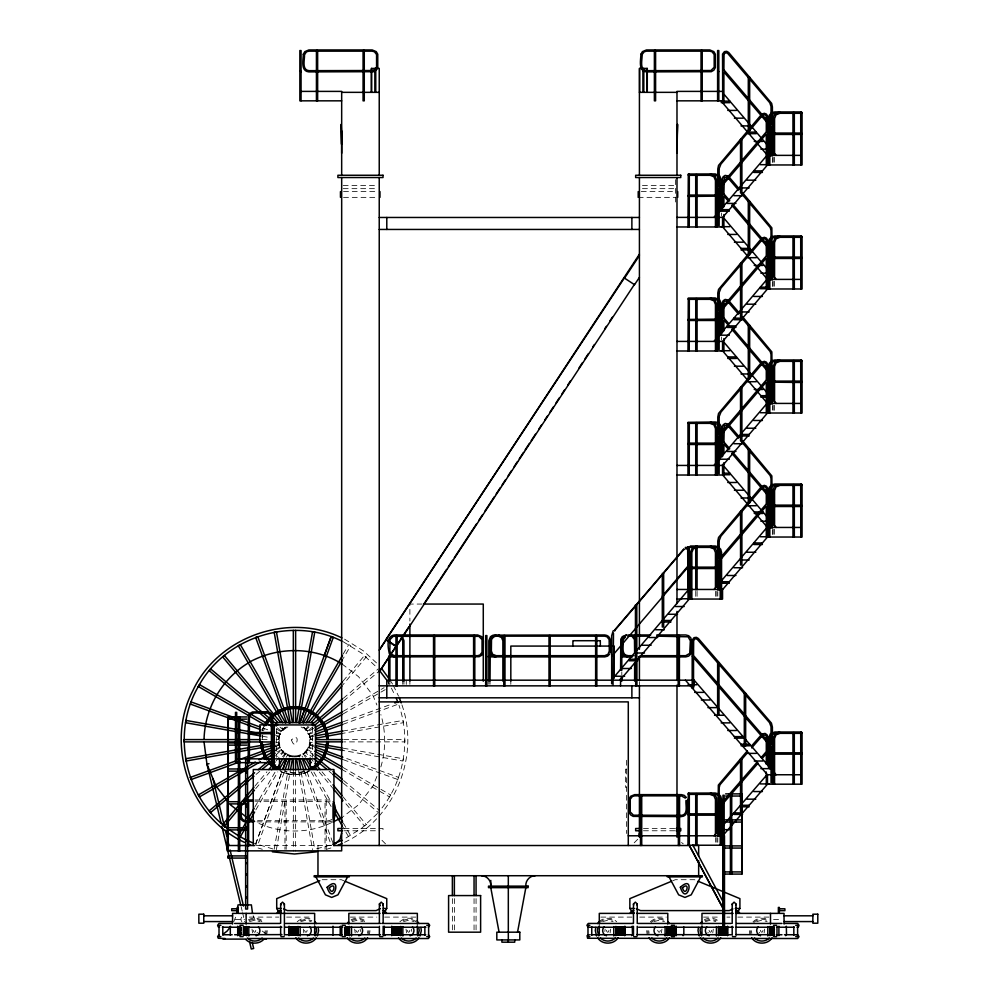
<?xml version="1.0" encoding="UTF-8"?>
<svg xmlns="http://www.w3.org/2000/svg" width="999" height="999" viewBox="0 0 999 999"><rect width="100%" height="100%" fill="white"/><g stroke="black" fill="none" stroke-linecap="round" stroke-linejoin="round"><path stroke-width="0.75" stroke-dasharray="5 3.75" d="M262.213 739.51L262.562 735.276M264.835 933.378L265.185 930.668M265.846 933.653L266.233 930.668M266.845 933.928L267.282 930.668M360.439 931.48L360.127 929.107M367.52 933.378L367.882 930.668M368.531 933.653L368.918 930.668M369.543 933.928L369.967 930.668M411.788 931.48L411.476 929.107M274.213 849.237L287.737 772.289M276.398 849.625L290.234 771.153M309.278 744.517L309.678 742.245L312.749 742.794M262.238 737.749L262.749 734.964M262.213 730.756L263.212 727.971M255.644 844.055L281.83 772.09L255.669 844.068L257.804 844.854L284.528 771.428M397.802 779.57L398.589 777.409L342.894 757.13M262.213 730.569L263.349 727.846M233.704 921.815L236.239 915.683M251.998 929.107L252.497 932.891M303.346 929.107L303.846 932.891M376.898 776.473L372.939 786.038L358.541 804.807L343.294 816.508M380.856 766.92C385.926 750.037 385.926 731.43 380.856 714.547M354.682 929.107L355.182 932.891M406.031 929.107L406.531 932.891M605.144 929.107L604.832 931.48M262.075 730.331L263.349 727.647M263.499 730.781L264.71 728.221M254.932 806.905L275.062 772.115M283.516 757.404L285.889 753.371M343.206 654.02L348.701 644.592L350.661 645.716L343.256 658.478M255.844 809.864L277.797 771.915M286.288 757.205L287.824 754.482L285.851 753.358M307.093 749.35L308.241 747.352L313.624 750.511M390.634 794.929L389.485 796.915L343.244 770.217M382.018 807.904C404.245 779.295 410.814 739.51 398.963 705.269M256.943 932.891L257.442 932.242M637.749 839.247L633.154 843.843M610.089 932.891L610.589 929.107M661.438 932.891L661.937 929.107M712.774 932.891L713.274 929.107M764.123 932.891L764.622 929.107M254.982 786.013L266.933 771.827M275.799 761.25L283.828 751.685M343.169 680.968L364.535 655.444L366.308 656.917L342.907 684.802M255.719 788.648L269.655 772.09M282.555 756.73L285.564 753.146L283.791 751.673M308.154 726.211L305.12 729.782L303.384 728.321M377.435 813.486L361.65 828.271L343.281 839.697M285.564 728.321L283.791 729.794L280.819 726.198M276.111 754.682L282.08 749.675L283.541 751.41L277.56 756.418M308.991 727.047L305.432 730.082L306.88 731.817L312.862 726.81M343.331 698.289L378.284 668.905M256.031 774.437L259.827 771.253M343.569 700.986L379.77 670.666M366.308 824.55L364.535 826.023L343.169 800.499M286.276 726.847C272.902 733.878 278.072 756.455 293.231 756.693M332.292 819.342L329.021 820.691L256.681 820.691M297.178 921.79C301.136 917.881 307.517 917.045 312.35 919.792M399.875 921.79C404.595 917.007 412.912 917.007 417.632 921.79M598.988 921.79C603.708 917.007 612.025 917.007 616.745 921.79M599.725 922.527C603.346 918.955 609.203 918.181 613.623 920.703M650.337 921.79C654.283 917.881 660.664 917.045 665.496 919.792M651.073 922.527C654.695 918.955 660.551 918.181 664.972 920.703M753.021 921.79C756.967 917.881 763.361 917.045 768.181 919.792M753.758 922.527C757.379 918.955 763.236 918.181 767.657 920.703M285.851 728.109L287.849 726.96M275.312 750.511L280.694 747.352L281.855 749.35L276.448 752.472M313.861 728.246L307.093 732.117L308.241 734.115L313.624 730.956M343.256 711.276L384.103 687.699M343.032 713.985L385.239 689.66M344.568 842.319C394.53 818.893 420.479 756.218 401.723 704.332M307.555 771.865C299.051 775.848 288.798 775.349 280.319 771.49M672.652 880.818L675.324 879.707L694.455 879.707L696.865 880.718M310.102 770.729C301.398 775.224 290.547 776.036 281.581 771.852M331.955 821.128L329.096 821.89L256.631 821.89M331.581 822.602C308.167 834.115 279.283 833.703 255.994 822.027M248.439 919.792C253.259 917.045 259.653 917.881 263.599 921.79M248.963 920.703C253.384 918.181 259.24 918.955 262.862 922.527M249.488 921.602L254.72 920.204L259.952 921.602M300.312 920.703L306.069 919.155L311.825 920.703M300.824 921.602L306.069 920.204L311.301 921.602M351.124 919.792C355.956 917.045 362.337 917.881 366.296 921.79M351.648 920.703C356.069 918.181 361.925 918.955 365.547 922.527M352.172 921.602L357.405 920.204L362.649 921.602M402.997 920.703C407.417 918.181 413.274 918.955 416.895 922.527M403.521 921.602L408.753 920.204L413.986 921.602M602.634 921.602L607.867 920.204L613.099 921.602M653.983 921.602L659.215 920.204L664.447 921.602M704.283 919.792C709.103 917.045 715.484 917.881 719.442 921.79M704.794 920.703L710.551 919.155L716.32 920.703M705.319 921.602L710.551 920.204L715.796 921.602M756.668 921.602L761.9 920.204L767.132 921.602M295.716 756.693C310.876 756.455 316.034 733.878 302.66 726.847M275.362 746.465L279.77 744.904L280.544 747.027L276.136 748.588M312.812 732.879L308.404 734.44L309.19 736.6L313.574 734.964M343.269 721.753L391.933 704.033M342.894 724.337L398.589 704.058M298.601 755.444L300.761 754.657M304.008 771.578L292.882 773.226L284.528 771.703M308.629 771.49C300.15 775.349 289.885 775.848 281.393 771.865M329.945 845.229L315.996 848.963M326.623 849.275L330.881 847.989M304.42 771.703L296.066 773.226L284.94 771.578M276.199 742.819L279.27 742.245L279.67 744.517M313.898 736.176L309.278 736.95L309.678 739.223L312.749 738.686M342.782 731.081L402.972 720.429L403.371 722.702L343.169 733.278M276.598 745.054L279.658 744.48M295.991 755.943L298.251 755.544M294.618 756.867C310.477 757.429 316.558 733.865 302.41 726.698A16.134 16.134 0 0 1 298.501 756.355M329.133 845.516L331.293 845.241M343.181 185.502L377.722 185.502M642.432 185.502L675.474 185.502M343.181 188.661L377.722 188.661M642.432 188.661L675.474 188.661M343.494 191.571L376.935 191.571M641.246 191.571L676.198 191.571M343.494 197.365L376.935 197.365M638.211 197.365L676.198 197.365M422.115 604.058L409.89 604.058L409.89 621.028M262.075 739.622L269.955 739.585M276.111 739.585L279.233 739.622L279.233 741.882L276.111 741.845M312.837 739.622L309.715 739.622L309.715 741.882L312.837 741.882M343.718 739.585L404.845 739.622L404.845 741.882L343.718 741.882M293.319 755.968L295.629 755.968M626.61 769.193L625.524 769.193L625.524 787.349L626.61 787.349M255.082 799.962L329.096 799.962L331.955 800.736M255.145 801.173L331.343 801.785M344.118 828.508L383.017 828.508L383.017 830.768M643.431 828.508L676.098 828.508M344.118 830.768L379.895 830.768M643.431 830.768L676.098 830.768M256.343 845.516L332.367 845.516M322.178 879.707L341.296 879.707L343.968 880.818M249.25 917.107L278.833 917.107M286.626 917.107L311.538 917.107M350.374 917.107L376.848 917.107M384.64 917.107L415.784 917.107M600.836 917.107L631.98 917.107M639.772 917.107L666.246 917.107M703.533 917.107L720.654 917.107M726.885 917.107L729.994 917.107M737.786 917.107L768.93 917.107M235.339 919.38L244.593 919.38M773.576 919.38L781.28 919.38M294.318 756.867C278.471 757.429 272.39 733.865 286.538 726.698A16.134 16.134 0 0 0 290.447 756.355M276.598 736.413L279.658 736.987L279.27 739.223L276.199 738.686M343.169 748.189L403.371 758.803L402.972 761.038L342.769 750.424M262.375 736.238L270.13 737.612M309.29 744.48L313.886 745.329M290.697 755.544L292.957 755.943M272.939 848.963L252.248 842.681M258.067 847.989L262.325 849.275M262.962 728.034L270.379 730.744M276.136 732.879L280.544 734.44L279.757 736.6L275.362 735.002M313.586 746.465L309.178 744.904L308.404 747.027L312.812 748.588M343.281 759.677L397.814 779.532M288.174 754.657L290.347 755.444M344.568 639.148L363.424 650.873L377.597 663.898M343.281 641.77L361.65 653.196L377.435 667.981M301.099 726.96L303.084 728.109M276.448 728.995L281.83 732.155L280.694 734.115L275.312 730.956M343.032 767.482L390.621 794.954M307.118 749.312L313.848 753.246M681.53 842.519L683.254 843.843M342.12 664.06L358.541 676.66L372.939 695.429L376.898 704.994M385.502 843.843L380.919 839.247M262.213 931.018L266.408 934.252M279.932 727.072L283.516 730.082L282.055 731.817L277.31 727.784M314.036 755.694L306.868 749.675L305.407 751.41L311.401 756.393M343.569 780.481L379.77 810.801M329.121 771.253L331.693 773.463M343.331 783.179L378.284 812.562M313.137 761.25L305.145 751.673L303.384 753.146L306.418 756.705M322.015 771.827L332.217 783.928M342.907 796.665L366.271 824.575M319.28 772.09L332.492 787.774M759.178 932.242L759.677 932.891M707.841 932.242L708.341 932.891M390.996 681.58L392.557 684.103M386.988 680.656L389.273 684.34M305.432 757.404L303.084 753.358L301.099 754.507L302.685 757.192M313.873 772.115L331.131 801.997M343.281 822.976L350.661 835.751L348.663 836.9L343.206 827.447M311.176 771.89L332.292 808.528M393.256 685.414L398.501 696.041M391.396 688.111L395.229 695.878M253.159 915.683L255.694 921.815M307.105 772.09L333.304 844.055M304.458 771.415L331.144 844.854M241.109 906.617L242.208 911.163M242.57 912.686L244.743 921.777M301.211 772.289L314.772 849.237M298.676 771.166L312.537 849.625M751.435 930.668L751.785 933.378M750.386 930.668L750.773 933.653M749.337 930.668L749.774 933.928M648.738 930.668L649.1 933.378M647.702 930.668L648.089 933.653M646.653 930.668L647.077 933.928M774.575 157.218L774.575 163.411M774.575 281.243L774.575 287.437M774.575 405.269L774.575 411.463M774.575 529.295L774.575 535.489M773.214 157.193L773.214 163.411M773.214 281.219L773.214 287.437M773.214 405.244L773.214 411.463M773.214 529.27L773.214 535.489M772.402 157.48L772.402 163.599M772.402 281.506L772.402 287.625M772.402 405.532L772.402 410.127M772.402 529.557L772.402 535.676M721.565 212.999L721.565 216.109M721.565 337.025L721.565 340.135M717.794 591.57L717.794 596.166M717.794 837.699L717.794 842.344M716.82 591.283L716.82 597.502M716.82 837.587L716.82 842.169M715.459 591.308L715.459 597.502M715.459 837.599L715.459 842.182M697.09 591.346L697.09 597.514M695.729 591.346L695.729 597.514M675.474 179.633L675.474 202.01M639.422 681.643L639.422 684.765M626.61 760.276L626.61 833.503M621.803 671.865L621.803 674.974M510.826 681.256L510.826 684.315M490.034 681.181L490.034 684.29M488.823 681.181L488.823 684.29M476.061 898.613L476.061 930.656M474.05 898.613L474.05 930.656M454.37 898.613L454.37 930.656M452.372 898.613L452.372 930.656M409.89 681.218L409.89 684.303M406.256 680.182L406.256 684.427M403.958 681.181L403.958 684.29M402.747 681.181L402.747 684.29M389.91 681.181L389.91 684.29M388.698 681.181L388.698 684.29M326.236 849.325L326.236 800.574L325.025 800.574L325.025 849.325M317.969 845.516L317.969 848.538M312.6 727.147L312.6 757.342M295.629 771.428L295.629 851.111M293.356 771.428L293.319 851.111M286.176 849.325L286.176 800.574L284.965 800.574L284.965 849.325M276.348 728.658L276.348 757.342M241.87 921.677A3.409 3.409 0 0 1 245.155 915.983M253.159 930.256C255.132 936.413 257.954 925.911 253.159 930.256M291.496 739.934C295.692 753.321 301.823 730.444 291.496 739.934M304.508 930.256C306.481 936.413 309.29 925.911 304.508 930.256M355.856 930.256C357.829 936.413 360.639 925.911 355.856 930.256M407.192 930.256C409.165 936.413 411.988 925.911 407.192 930.256M606.306 930.256C608.279 936.413 611.101 925.911 606.306 930.256M657.654 930.256C659.627 936.413 662.449 925.911 657.654 930.256M709.003 930.256C710.976 936.413 713.786 925.911 709.003 930.256M760.339 930.256C762.324 936.413 765.134 925.911 760.339 930.256"/><path stroke-width="1.5" d="M723.076 901.498L722.976 908.091L689.248 845.229M326.386 746.191L326.735 741.957M204.058 739.272C204.783 708.441 221.666 679.208 248.002 663.161M236.938 913.098L238.012 904.894L251.386 904.894L252.472 913.098M341.67 832.979L339.997 839.247L335.402 843.843M490.334 639.248L490.034 681.181M610.327 652.609C610.352 647.102 613.261 635.726 604.77 634.964L493.119 635.152L490.521 636.65L488.823 640.709L488.823 681.181M595.741 927.422L595.304 930.668L596.578 935.938M597.752 927.959L597.402 930.668L598.801 935.913M638.998 836.225L639.422 832.979M698.426 927.422L698.001 930.668L699.263 935.938M700.449 927.959L700.087 930.668L701.485 935.913M185.964 720.466L185.577 722.702L261.001 736.001M288.286 769.367L290.16 758.591M296.528 722.477L312.537 631.843L314.772 632.23M290.522 769.767L292.382 758.978M298.788 722.876L314.735 632.23M325.437 750.686L326.96 742.332M326.86 751.136L328.459 742.407M517.544 932.179L525.836 887.649M800.786 413.012L800.711 360.664L801.385 359.977L802.072 360.664L802.072 413.012L767.482 413.012L722.714 465.434L676.985 465.434M280.644 923.338L280.644 904.008L282.53 902.122L284.415 904.008L284.415 935.151M284.166 904.957L284.415 904.008M379.383 923.338L379.383 904.008L381.268 902.122L383.154 904.008L383.154 923.338M382.904 904.957L383.154 904.008M633.466 923.338L633.466 904.008L635.352 902.122L637.237 904.008L637.237 923.338M636.987 904.957L637.237 904.008M732.205 923.338L732.205 904.008L734.09 902.122L735.988 904.008L735.988 935.151M735.726 904.957L735.988 904.008M230.307 926.235L230.307 935.114M332.992 926.235L332.992 935.114M384.34 926.235L384.128 934.365L384.902 935.651M613.486 633.154L613.024 685.139M323.401 755.594L326.273 747.602M305.045 708.441L299.7 723.126L331.144 636.625L333.266 637.399L302.347 722.452M324.013 656.306L331.181 636.638M284.977 770.092L289.285 758.353M323.901 757.717L327.297 749.525M333.017 818.393L333.017 803.458M315.135 935.913L316.533 930.668L316.171 927.959M317.357 935.938L318.619 930.668L318.194 927.422M490.197 639.56L491.833 636.65L495.891 634.964M417.819 935.913L419.218 930.668L418.868 927.959M420.055 935.938L421.316 930.668L420.891 927.422M622.814 637.849C621.453 643.781 619.168 655.781 627.797 656.892M623.413 639.56L625.549 636.788M263.973 726.31L265.871 722.302L271.628 715.521M324.837 751.96L321.815 758.353L316.321 764.834L309.34 769.667M326.236 752.484L323.064 759.165L317.32 765.946M347.59 876.86L337.962 894.842L331.693 897.427L325.437 894.842L315.884 876.86M700.736 876.86L691.196 894.842L684.927 897.427L678.658 894.842L669.03 876.86M386.65 908.478L384.54 912.424L383.079 913.273M739.797 908.478L737.424 912.774L735.788 913.211M198.302 686.538L199.438 684.577L271.141 725.936M246.441 821.64L238.286 835.751L240.284 836.9M248.014 818.98L254.196 808.266M276.611 769.442L282.792 758.728M303.446 722.964L342.457 655.394M240.247 836.875L246.104 826.797M248.052 823.376L254.608 812.075M279.27 769.367L285.502 758.503M306.181 722.752L342.482 659.815M613.161 630.806L611.663 635.764L611.663 683.791M380.007 648.975L639.422 254.196M388.574 657.729L379.233 671.952L396.228 646.191M391.121 653.858L395.379 647.389M397.078 644.792L409.041 626.598M424.413 603.196L446.615 569.405M448.326 566.808L452.597 560.302M454.308 557.704L476.511 523.913M479.083 520.017L482.492 514.81M485.052 510.914L494.455 496.615M496.166 494.018L500.437 487.512M502.135 484.915L505.556 479.72M508.116 475.811L511.538 470.616M514.098 466.72L517.519 461.513M519.23 458.916L523.501 452.422M525.199 449.825L529.47 443.319M531.181 440.721L535.452 434.215M538.873 429.021L541.433 425.124M544.855 419.917L547.415 416.021M549.974 412.125L553.396 406.918M555.956 403.022L559.365 397.827M561.938 393.931L564.497 390.022M567.907 384.827L570.479 380.931M579.02 367.932L582.429 362.724M584.989 358.828L588.411 353.634M592.682 347.128L594.393 344.53M604.645 328.933L606.356 326.336M609.765 321.129L612.325 317.232M624.537 277.697L386.213 639.11L386.213 640.097L396.228 646.653M379.233 650.162L386.213 639.572M639.422 255.569L624.537 278.159L634.54 284.703L639.422 277.36M397.078 645.354L634.54 284.24M267.145 723.538L268.756 721.216M320.179 760.251L321.79 757.929M276.81 913.386L278.833 910.688M629.957 913.386L631.98 910.688M775.087 237.849L773.214 242.407L773.214 276.561M775.087 361.875L773.214 366.433L773.214 400.587M265.946 722.577L270.442 716.708M321.203 761.238L323.002 758.89M230.544 926.647L227.185 931.018L222.989 934.252M333.154 820.204C336.351 815.034 336.351 806.83 333.154 801.66M490.659 638.461L494.655 636.163L604.695 636.163L607.017 636.788L609.14 639.56L609.303 651.073L607.966 654.345L604.695 655.681L489.435 655.681L489.435 656.892L604.77 656.892L607.629 656.118L609.74 654.008M316.271 937.824C311.85 944.892 300.274 944.892 295.854 937.824M347.202 923.526L348.526 921.79M367.62 937.824C363.199 944.892 351.623 944.892 347.202 937.824M418.968 937.824C414.548 944.892 402.959 944.892 398.539 937.824M597.652 923.526L598.988 921.79M604.133 926.935C601.286 929.619 602.697 934.877 606.493 935.776M618.081 937.824C613.661 944.892 602.072 944.892 597.652 937.824M655.469 926.935C652.622 929.619 654.033 934.877 657.841 935.776M669.43 937.824C664.997 944.892 653.421 944.892 649 937.824M700.349 923.526L701.673 921.79M706.817 926.935C703.97 929.619 705.381 934.877 709.19 935.776M720.766 937.824C716.345 944.892 704.77 944.892 700.349 937.824M758.166 926.935C755.319 929.619 756.73 934.877 760.539 935.776M772.115 937.824C767.694 944.892 756.106 944.892 751.685 937.824M209.178 670.666L210.664 668.905M254.008 787.224L222.665 824.575L224.4 826.023L227.048 822.876M268.781 769.617L274.85 762.324M308.379 722.427L342.482 681.73M227.922 821.84L239.448 808.104M240.846 806.443L254.483 790.184M271.653 769.73L275.624 764.984M311.114 722.689L341.883 685.963M267.133 723.114L272.627 716.633M612.449 678.908L688.736 589.46M620.117 680.094L689.248 599.05L689.322 546.703M714.023 217.382L766.97 155.369L800.786 155.369M772.402 155.944L772.402 106.943L771.653 103.372L728.696 52.472L726.71 51.311L724.412 51.648L722.539 54.108L722.714 102.947L767.482 155.369L767.482 164.96L722.714 217.382L676.985 217.382M714.023 341.408L766.97 279.395L800.786 279.395M722.714 226.973L767.482 279.395L767.482 288.986L722.714 341.408L676.985 341.408M714.023 465.434L766.97 403.421L800.786 403.421M661.987 574.55L614.31 630.419L614.822 630.869M662.974 573.376L683.753 549.05L684.24 549.537M614.56 630.644L683.99 549.288M662.3 596.141L688.323 565.659L688.811 566.133L612.337 655.744L611.763 655.356M714.023 589.46L766.97 527.447L800.786 527.447M722.714 475.024L767.482 527.447L767.482 537.037L722.714 589.46L676.985 589.46M747.302 750.873L718.343 785.089L717.794 836.151M751.348 746.203L762.05 734.003L765.047 733.416L766.982 734.702L767.644 736.126L767.644 765.534M747.764 752.409L719.967 784.764L719.168 787.699L719.155 805.968L757.142 762.187M751.685 747.889L762.861 735.102L765.571 735.177L766.295 736.35L766.295 751.635L761.213 757.492M758.154 763.086L719.155 808.041L719.155 836.101M762.225 758.391L766.295 753.708L766.295 764.372M714.023 835.788L766.97 774.749M685.426 680.182L767.482 774.749L767.482 784.19L722.714 835.788L628.284 835.788M689.235 320.13L688.299 320.379L688.049 319.443L720.891 319.093M689.235 423.027L688.299 423.276L688.049 422.327L715.209 421.99C720.092 421.953 722.452 427.297 721.565 431.556M722.664 70.517L723.638 69.555M722.664 194.543L723.638 193.581M722.664 318.569L723.638 317.607M722.664 442.594L723.638 441.633M692.357 656.306L693.331 655.356M631.718 935.651L632.492 934.365L632.28 926.235M683.066 935.651L683.828 934.365L683.828 926.985M785.751 935.651L786.525 934.365L786.313 926.235M771.253 127.435L772.302 126.548M771.253 251.461L772.302 250.574M771.253 375.487L772.302 374.6M771.253 499.512L772.302 498.626M274.688 715.222L281.968 710.976M315.334 765.321L318.569 762.574M771.253 747.252L772.289 746.378M222.64 656.917L224.375 655.469L280.594 722.402M254.608 772.739L209.203 810.826L210.664 812.562M258.192 769.73L267.869 761.6M270.117 759.677L274.975 755.644M312.512 724.1L342.445 698.975M210.639 812.537L253.933 776.248M262.038 769.455L271.691 761.35M313.973 725.823L342.395 701.985M776.41 484.865L774.063 487.25L773.214 490.459L773.214 524.612M273.963 714.01L277.485 711.313M241.783 801.66L245.829 799.962M312.637 769.255L318.494 764.759M342.12 817.407L332.942 822.027M623.151 637.512L625.199 636.326M281.181 912.374C278.858 914.035 278.858 909.127 281.181 910.801M262.125 938.073C258.179 942.057 251.248 942.057 247.315 938.073M263.599 939.559C258.878 944.342 250.562 944.342 245.841 939.559M313.461 938.073C309.528 942.057 302.597 942.057 298.664 938.073M364.81 938.073C360.876 942.057 353.946 942.057 350 938.073M416.158 938.073C412.225 942.057 405.282 942.057 401.348 938.073M615.272 938.073C611.338 942.057 604.407 942.057 600.461 938.073M666.62 938.073C662.674 942.057 655.744 942.057 651.81 938.073M717.956 938.073C714.023 942.057 707.092 942.057 703.159 938.073M769.305 938.073C765.371 942.057 758.441 942.057 754.495 938.073M272.839 714.685L278.921 710.464L287.287 707.479L294.318 706.905M273.788 715.833L279.608 711.8L287.6 708.94M255.282 762.075L198.326 794.954L199.463 796.915L260.427 761.713M259.103 759.864L275.349 750.449M315.122 727.484L342.207 711.837M264.448 759.402L275.162 753.209M314.922 730.219L341.995 714.585M308.254 769.892L310.814 768.681M380.319 908.653L376.111 910.601L287.35 910.601L283.766 908.928M732.854 908.928L729.27 910.601L640.509 910.601L636.301 908.653M341.958 840.296L332.642 844.205M337.812 845.379L341.87 843.543M319.755 880.718L276.711 898.638L276.711 908.478L279.196 912.774L281.231 913.049M671.316 881.368L629.857 898.638L629.857 908.478L634.253 908.478M249.163 662.262C277.759 646.465 314.398 646.428 342.12 664.06M278.846 710.739L285.677 707.916L294.468 706.755M626.336 635.152L623.738 636.65L621.803 640.784L621.803 670.304M243.581 801.785L245.916 801.173M256.094 935.776C259.89 934.877 261.301 929.619 258.454 926.935M307.43 935.776C311.238 934.877 312.65 929.619 309.802 926.935M358.778 935.776C362.587 934.877 363.998 929.619 361.151 926.935M410.127 935.776C413.923 934.877 415.334 929.619 412.487 926.935M735.676 910.613L737.349 911.587L735.676 912.549M218.918 934.739L217.595 936.625L218.257 938.261L225.2 938.523M428.396 927.234L429.707 925.336L428.396 923.451L381.88 923.451M257.804 636.625L255.644 637.412L286.626 722.439M190.359 777.409L236.189 760.763M238.736 759.839L275.399 746.453M315.672 731.83L342.108 722.177M394.867 702.971L397.814 701.935M191.134 779.532L239.872 761.837M245.679 759.715L274.725 749.113M314.985 734.452L342.582 724.412M723.051 837.924L724.075 838.248L723.051 838.586M723.051 849.25L724.075 849.575L723.051 849.912M723.051 860.576L724.075 860.901L723.051 861.238M723.051 871.89L724.075 872.227L723.051 872.564M723.051 883.216L724.075 883.553L723.051 883.89M723.051 894.542L724.075 894.879L723.051 895.216M723.051 905.868L724.075 906.205L723.051 906.543M723.051 917.194L724.075 917.532L723.051 917.869M723.051 928.521L724.075 928.858M767.482 164.96L802.072 164.96L802.072 112.612L801.385 111.925L800.711 112.612L800.786 164.96M801.385 113.299C803.433 112.45 799.337 112.45 801.385 113.299L774.912 113.299L772.352 113.998L770.504 115.872L769.829 118.469L769.829 164.96M801.385 133.054C799.125 134.553 803.658 134.553 801.385 133.054L769.143 133.054M721.565 209.89L721.565 180.394L719.692 175.836L715.209 173.938L688.299 174.026L687.961 226.973M689.248 226.973L689.322 174.625C685.739 175.087 691.033 175.562 688.636 173.938M720.891 195.067L688.636 195.067L687.961 195.767L688.636 196.453L720.891 196.104M767.482 288.986L802.072 288.986L802.072 236.638L801.385 235.951L800.711 236.638L800.786 288.986M801.385 237.325C803.433 236.476 799.337 236.476 801.385 237.325L774.912 237.325L772.352 238.024L770.504 239.897L769.829 242.495L769.829 288.986M801.385 257.08C799.125 258.579 803.658 258.579 801.385 257.08L769.143 257.08M721.565 333.916L721.565 304.42L719.692 299.862L715.209 297.964L688.299 298.052L687.961 350.999M688.636 298.651L688.049 299.001L688.985 299.25M769.829 413.012L769.829 366.521L770.504 363.923L772.352 362.05L774.912 361.351L801.385 361.351L801.735 360.664M801.385 381.106C799.125 382.605 803.658 382.605 801.385 381.106L769.143 381.106M720.891 443.119L688.636 443.119L687.961 443.818L688.636 444.505L720.891 444.505M688.636 444.505L689.322 443.818L688.636 443.119M767.482 537.037L802.072 537.037L802.072 484.69L801.385 484.003L800.711 484.69L800.786 537.037M801.385 485.377C803.433 484.515 799.337 484.515 801.385 485.377L774.912 485.377L772.352 486.076L770.504 487.949L769.829 490.546L769.829 537.037M801.385 505.132C799.125 506.63 803.658 506.63 801.385 505.132L769.143 505.132M342.282 799.962L342.282 801.173M342.282 820.691L342.282 821.89M767.482 784.19L802.072 784.19L802.072 732.667L801.385 731.992L800.711 732.667L800.786 784.19M801.385 733.353C803.433 732.504 799.337 732.504 801.385 733.353L774.912 733.353L771.303 734.827L769.829 738.436L769.829 768.943M801.385 752.796C799.125 754.27 803.646 754.27 801.385 752.796L769.143 752.796M721.565 845.229L721.565 799.387L720.716 796.228L718.368 793.88L715.209 793.019L688.299 793.119L687.961 845.229L722.552 845.229L722.552 835.788M333.566 845.516L689.298 845.516L689.322 793.706C685.726 794.155 691.021 794.63 688.636 793.019M688.636 813.823L687.961 814.51L688.636 815.184L720.891 815.184L720.891 813.823L688.636 813.823L689.322 814.51L688.636 815.184M208.991 763.698L206.955 764.185L221.129 823.276M284.528 709.765C294.468 706.905 305.856 708.366 313.986 715.022M274.7 743.056L185.577 758.765L185.976 761.038L275.087 745.279M315.372 735.876L342.769 731.043M315.771 738.149L341.933 733.503M316.571 851.822L294.468 853.995L272.377 851.822M779.57 111.925L775.087 113.824L773.426 116.746L773.214 154.096M779.67 113.299L776.061 114.81L774.575 118.469L774.575 154.121M777.959 236.164L779.57 235.951M779.67 237.325L776.061 238.836L774.575 242.495L774.575 278.134M777.959 360.189L779.57 359.977M779.67 361.351L776.061 362.862L774.575 366.521L774.575 402.16M779.67 485.377L776.061 486.888L774.575 490.546L774.575 526.186M696.84 546.016L692.357 547.914L690.484 552.472L690.484 599.05M696.927 547.39L693.318 548.901L691.845 552.559L691.845 599.05M495.966 636.163L493.643 636.788L491.508 639.56L491.358 651.073L492.694 654.345L495.966 655.681M626.336 634.964L622.29 636.65L620.791 639.248L620.591 670.279M779.57 731.992L775.087 733.865L773.214 738.348L773.214 784.19M779.67 733.353L776.061 734.827L774.575 738.436L774.575 784.19M535.189 875.723C529.757 875.661 525.299 880.781 525.836 886.138M383.079 912.699L384.19 911.587L383.079 910.464M633.828 912.661L632.429 911.587L633.828 910.501M633.978 913.211L632.342 912.774L629.969 908.478M685.252 547.415L686.812 547.464M685.514 548.776L686.925 548.975M295.454 706.805C312.65 707.067 328.221 722.102 328.209 739.447M289.011 708.828C307.48 705.057 326.835 720.591 326.735 739.51M301.061 91.396L341.67 91.396L341.67 175.262M717.607 91.396L676.985 91.396L676.985 175.262M718.88 91.396L722.714 91.396M341.67 92.345L379.233 92.345M639.422 92.345L676.985 92.345M341.67 100.837L299.85 100.837L299.85 50.549L301.061 50.549L301.061 100.837M676.985 100.837L722.714 100.837M721.166 101.136L729.857 101.136M721.166 102.672L729.857 102.672M727.784 110.414L736.475 110.414M801.385 111.925L774.824 111.925L771.665 112.787L769.317 115.172L768.468 118.382L768.468 164.96M734.402 118.169L743.094 118.169M741.008 125.911L749.712 125.911M341.67 130.832L341.67 153.259M747.627 132.13L756.318 132.13M747.627 133.666L756.318 133.666M769.143 134.44L801.385 134.44M754.245 141.408L762.936 141.408M341.67 144.118L341.221 124.288L341.471 144.281M676.985 144.106L677.559 124.288L676.985 153.259M760.863 149.163L768.106 149.163M760.339 164.673L769.03 164.673M753.721 170.891L762.412 170.891M753.721 172.427L762.412 172.427M688.636 175.312L710.676 175.312M747.102 180.17L755.793 180.17M741.932 187.924L749.175 187.924M733.865 195.679L742.569 195.679M727.26 203.421L735.951 203.421M720.641 209.64L729.332 209.64M720.641 211.176L729.332 211.176M379.233 217.47L639.422 217.47M721.166 226.686L729.857 226.686M676.985 226.973L722.552 226.973L722.552 217.382M379.233 229.445L639.422 229.445M727.784 234.44L736.475 234.44M801.385 235.951L774.824 235.951L771.665 236.813L769.317 239.198L768.468 242.407L768.468 288.986M734.402 242.183L743.094 242.183M741.008 248.401L749.712 248.401M741.008 249.937L749.712 249.937M749.662 254.907L748.301 254.907L748.301 201.311L749.662 201.311L749.662 253.396M747.627 257.68L756.318 257.68M769.143 258.466L801.385 258.466M754.245 265.434L762.936 265.434M760.863 273.189L768.106 273.189M760.339 287.175L769.03 287.175M760.339 288.699L769.03 288.699M753.721 296.453L762.412 296.453M688.636 299.338L715.122 299.338L718.731 300.849L720.204 304.508L720.204 335.502M747.102 304.195L755.793 304.195M741.932 311.95L749.175 311.95M733.865 318.169L742.569 318.169M733.865 319.692L742.569 319.692M688.636 320.479L720.891 320.479M727.26 325.911L735.951 325.911M727.26 327.447L735.951 327.447M720.641 335.189L729.332 335.189M721.166 350.711L729.857 350.711M676.985 350.999L722.552 350.999L722.552 341.408M727.784 356.93L736.475 356.93M727.784 358.466L736.475 358.466M801.385 359.977L774.824 359.977L771.665 360.839L769.317 363.224L768.468 366.433L768.468 413.012M734.402 366.208L743.094 366.208M741.008 373.963L749.712 373.963M747.627 381.705L756.318 381.705M801.385 382.492L769.143 382.142M754.245 389.46L762.936 389.46M760.863 395.679L768.106 395.679M760.863 397.202L768.106 397.202M760.339 412.724L769.03 412.724M753.721 420.479L762.412 420.479M688.636 422.677L687.961 422.677L687.961 475.024M688.636 423.364L715.122 423.364L718.731 424.875L720.204 428.534L720.204 459.528M747.102 428.221L755.793 428.221M741.932 434.44L749.175 434.44M741.932 435.976L749.175 435.976M733.865 443.718L742.569 443.718M727.26 451.473L735.951 451.473M720.641 459.215L729.332 459.215M724.063 473.201L729.857 473.201M724.063 474.737L729.857 474.737M676.985 475.024L722.552 475.024L722.539 464.323M727.784 482.492L736.475 482.492M801.385 484.003L774.824 484.003L771.665 484.865L769.317 487.25L768.468 490.459L768.468 537.037M734.402 490.234L743.094 490.234M741.008 497.989L749.712 497.989M747.627 505.731L756.318 505.731M769.143 506.518L801.385 506.518M754.245 511.95L762.936 511.95M754.245 513.486L762.936 513.486M760.863 521.228L768.106 521.228M760.339 536.75L769.03 536.75M753.721 542.969L762.412 542.969M753.721 544.505L762.412 544.505M690.321 546.016L715.209 546.016L718.368 546.878L720.716 549.263L721.565 552.472L721.565 599.05M690.321 547.39L692.881 547.39M694.367 547.39L715.122 547.39L717.682 548.089L719.53 549.962L720.204 552.559L720.204 599.05M747.102 552.247L755.793 552.247M741.932 560.002L749.175 560.002M691.508 567.145L720.891 567.145L720.891 568.531L691.508 568.531M733.865 567.744L742.569 567.744M689.41 568.531L690.321 568.531M727.26 575.499L735.951 575.499M720.641 581.718L729.332 581.718M720.641 583.241L729.332 583.241M682.105 598.763L690.796 598.763M676.985 599.05L681.58 599.05M687.961 599.05L722.552 599.05L722.552 589.46M423.651 604.058L483.279 604.058L483.279 681.218M675.486 606.518L684.178 606.518M668.868 614.26L677.559 614.26M662.25 620.479L670.953 620.479M662.25 622.015L670.953 622.015M655.644 629.757L664.335 629.757M627.797 634.964L650.699 634.964M656.805 634.964L685.814 634.964L688.673 635.726L690.796 637.849L691.558 640.709L690.796 654.008L688.673 656.118L685.814 656.892L638.473 656.892M636.925 635.564L635.714 635.564L635.714 652.322M627.872 636.163L649.188 636.163M656.805 636.163L688.061 636.788L690.359 640.784L689.735 653.396L685.739 655.681L640.047 655.681M649.025 637.512L657.717 637.512M573.663 640.709L599.562 640.709M642.407 645.254L651.098 645.254M635.789 653.009L644.492 653.009M633.965 655.681L621.203 655.681L621.203 656.892L632.367 656.892M629.17 659.228L637.874 659.228M629.17 660.751L637.874 660.751M622.564 668.506L631.256 668.506M615.946 676.248L624.637 676.248M776.173 774.749L694.13 680.182L386.788 680.182L386.788 697.814M688.086 684.752L696.778 684.752M379.233 685.851L694.13 685.851L694.13 680.182M694.705 692.382L703.396 692.382M745.666 693.294L744.305 693.294L744.305 746.041M379.233 697.814L639.422 697.814M701.323 699.999L710.014 699.999M379.233 701.885L628.284 701.885L628.284 845.516M707.929 707.629L716.633 707.629M714.547 715.259L723.239 715.259M246.765 716.945L228.109 716.945L228.109 851.223M228.134 719.118L246.765 719.118M721.166 722.876L729.857 722.876M727.784 730.506L736.475 730.506M801.385 731.992L774.824 731.992L770.341 733.865L768.468 738.348L768.468 767.382M734.402 736.625L743.094 736.625M734.402 738.136L743.094 738.136M260.677 739.622L184.091 739.585L184.091 741.882L274.85 741.97M315.896 739.622L342.47 739.585M315.896 741.845L342.47 741.845M228.134 742.956L246.765 742.956M741.008 744.255L749.712 744.255M228.134 745.129L246.765 745.129M741.008 745.766L749.712 745.766M747.627 753.383L756.318 753.383M769.143 754.158L801.385 754.158M236.726 758.853L315.497 758.853M754.245 761.013L762.936 761.013M274.25 762.649L235.489 762.649L235.489 712.374L236.701 712.374L236.726 762.649M760.863 768.643L769.555 768.643M228.134 768.968L246.765 768.968M228.134 771.141L246.765 771.141M767.482 774.749L800.786 774.749M760.339 783.915L769.03 783.915M753.721 791.545L762.412 791.545M725.624 793.88L742.02 793.88L741.995 874.088L723.363 874.088M688.636 794.38L715.122 794.38L717.682 795.067L719.53 796.915L720.204 799.475L720.204 845.229M725.624 796.041L741.995 796.041M747.102 799.163L755.793 799.163M247.377 799.962L253.546 799.962M228.396 800.574L227.185 800.574L227.185 850.848L341.67 850.848L341.67 177.535M247.415 800.574L248.614 800.574L248.614 846.278M247.452 801.173L253.609 801.173M228.134 801.722L239.048 801.722M228.134 803.883L246.765 803.883M741.932 805.281L749.175 805.281M741.932 806.792L749.175 806.792M741.895 811.688L740.534 811.688L740.534 758.928L741.895 758.928L741.857 874.088M733.865 812.911L742.569 812.911M733.865 814.422L742.569 814.422M723.363 819.892L741.995 819.892M247.452 820.691L253.609 820.691M247.377 821.89L253.546 821.89M723.363 822.065L725.686 822.065M727.26 822.04L735.951 822.04M736.463 822.065L741.995 822.065M228.134 827.734L246.765 827.734M342.57 828.508L337.899 828.508L337.899 830.768L342.57 830.768M640.322 828.508L635.651 828.508L635.651 830.768L640.322 830.768M676.098 828.508L680.769 828.508L680.769 830.768L676.098 830.768M720.641 829.669L729.332 829.669M228.134 829.894L246.765 829.894M722.976 835.788L724.487 835.788L724.487 930.956L722.976 930.956L722.964 795.241L724.163 795.241L724.163 845.516L722.964 845.516M228.421 845.516L254.795 845.516M692.419 845.516L698.651 845.516L698.651 856.093M725.624 845.903L741.995 845.903M723.363 848.076L741.995 848.076M246.765 855.918L228.134 855.918L228.134 858.079L246.765 858.079M723.363 871.915L741.995 871.915M702.447 875.723L314.173 875.723L314.173 876.86L349.3 876.86L349.3 875.723M702.447 876.86L667.32 876.86L667.32 875.723M276.711 908.478L281.381 908.478M383.416 908.478L386.763 908.478L386.763 898.638L345.304 881.368M735.239 908.478L739.909 908.478L739.909 898.638L698.076 881.218M237.25 908.778L231.718 908.778L231.718 910.663L237.25 910.663M779.37 908.778L784.902 908.778L784.902 910.663L779.37 910.663M379.97 913.386L348.826 913.386L348.826 924M383.079 913.386L417.345 913.386L417.345 924M633.541 913.386L599.288 913.386L599.288 924M636.65 913.386L667.794 913.386L667.794 924M733.116 913.386L701.972 913.386L701.972 924M736.226 913.386L778.371 913.386L778.371 907.429L779.37 907.429L779.37 913.386L784.04 913.386L784.04 924M203.759 915.808L232.58 915.808M784.04 915.808L812.861 915.808M203.759 921.577L232.58 921.577M784.04 921.577L812.861 921.577M232.18 923.451L218.918 923.451L217.595 925.336L218.257 926.972L219.543 927.234M234.64 923.451L279.945 923.451M285.614 923.451L380.469 923.451M633.316 923.451L588.236 923.451L586.913 925.336L588.236 927.234L632.854 927.234M637.574 923.451L731.006 923.451M736.675 923.451L781.98 923.451M784.44 923.451L797.702 923.451L799.025 925.336L798.363 926.972L797.077 927.234M220.904 925.336L219.006 925.336L219.006 936.625L220.904 936.625M239.885 925.336L243.157 925.336M342.058 925.336L345.329 925.336M426.748 925.336L428.633 925.336L428.633 936.625L426.748 936.625M589.872 925.336L587.986 925.336L587.986 936.625L589.872 936.625M671.291 925.336L674.562 925.336M773.463 925.336L776.735 925.336M795.716 925.336L797.614 925.336L797.614 936.625L795.716 936.625M222.377 927.234L240.896 927.234M243.606 927.234L281.83 927.234M284.665 927.234L342.719 927.234M345.542 927.234L378.109 927.234M383.766 927.234L425.899 927.234M638.511 927.234L672.489 927.234M673.913 927.234L733.366 927.234M736.201 927.234L774.425 927.234M777.022 927.234L794.242 927.234M237.862 927.297L240.809 927.297M243.744 927.297L246.691 927.297M289.211 927.297L298.027 927.297M344.967 927.297L349.375 927.297M391.895 927.297L400.724 927.297M615.896 927.297L624.725 927.297M667.245 927.297L676.073 927.297M718.593 927.297L727.409 927.297M769.942 927.297L774.35 927.297M237.862 927.671L240.809 927.671M243.744 927.671L246.691 927.671M289.211 927.671L298.027 927.671M344.967 927.671L349.375 927.671M391.895 927.671L400.724 927.671M615.896 927.671L624.725 927.671M667.245 927.671L676.073 927.671M718.593 927.671L727.409 927.671M769.942 927.671L774.35 927.671M237.862 927.821L240.809 927.821M243.744 927.821L246.691 927.821M289.211 927.821L298.027 927.821M344.967 927.821L349.375 927.821M391.895 927.821L400.724 927.821M615.896 927.821L624.725 927.821M667.245 927.821L676.073 927.821M718.593 927.821L727.409 927.821M769.942 927.821L774.35 927.821M237.862 928.146L240.809 928.146M243.744 928.146L246.691 928.146M289.211 928.146L298.027 928.146M344.967 928.146L349.375 928.146M391.895 928.146L400.724 928.146M615.896 928.146L624.725 928.146M667.245 928.146L676.073 928.146M718.593 928.146L727.409 928.146M769.942 928.146L774.35 928.146M237.862 928.408L240.809 928.408M243.744 928.408L246.691 928.408M289.211 928.408L298.027 928.408M344.967 928.408L349.375 928.408M391.895 928.408L400.724 928.408M615.896 928.408L624.725 928.408M667.245 928.408L676.073 928.408M718.593 928.408L727.409 928.408M769.942 928.408L774.35 928.408M237.862 928.658L240.809 928.658M243.744 928.658L246.691 928.658M289.211 928.658L298.027 928.658M344.967 928.658L349.375 928.658M391.895 928.658L400.724 928.658M615.896 928.658L624.725 928.658M667.245 928.658L676.073 928.658M718.593 928.658L727.409 928.658M769.942 928.658L774.35 928.658M237.862 929.02L240.809 929.02M243.744 929.02L246.691 929.02M289.211 929.02L298.027 929.02M344.967 929.02L349.375 929.02M391.895 929.02L400.724 929.02M615.896 929.02L624.725 929.02M667.245 929.02L676.073 929.02M718.593 929.02L727.409 929.02M769.942 929.02L774.35 929.02M237.862 929.207L240.809 929.207M243.744 929.207L246.691 929.207M289.211 929.207L298.027 929.207M344.967 929.207L349.375 929.207M391.895 929.207L400.724 929.207M615.896 929.207L624.725 929.207M667.245 929.207L676.073 929.207M718.593 929.207L727.409 929.207M769.942 929.207L774.35 929.207M237.862 929.669L240.771 929.669M243.681 929.669L246.591 929.669M289.211 929.669L297.927 929.669M344.917 929.669L349.275 929.669M391.895 929.669L400.624 929.669M615.996 929.669L624.725 929.669M667.344 929.669L676.073 929.669M718.693 929.669L727.409 929.669M770.029 929.669L774.4 929.669M237.862 929.782L240.771 929.782M243.681 929.782L246.591 929.782M289.211 929.782L297.927 929.332M344.917 929.782L349.275 929.332M391.895 929.782L400.624 929.782M624.725 929.782L615.996 929.332M667.344 929.782L676.073 929.782M718.693 929.782L727.409 929.782M774.4 929.782L770.029 929.332M237.862 930.331L240.809 930.369M243.744 930.369L246.691 930.331M289.211 930.369L298.027 930.331M344.967 930.369L349.375 930.331M391.895 930.331L400.724 930.369M615.896 930.331L624.725 930.369M667.245 930.369L676.073 930.331M718.593 930.331L727.409 930.369M769.942 930.369L774.35 930.331M237.862 930.668L240.809 930.668M243.744 930.668L246.691 930.668M289.211 930.668L298.027 930.668M344.967 930.668L349.375 930.668M391.895 930.668L400.724 930.668M615.896 930.668L624.725 930.668M667.245 930.668L676.073 930.668M718.593 930.668L727.409 930.668M769.942 930.668L774.35 930.668M237.862 931.343L240.809 931.268M243.744 931.268L246.691 931.343M289.211 931.343L298.027 931.268M344.967 931.343L349.375 931.268M391.895 931.268L400.724 931.343M615.896 931.343L624.725 931.268M667.245 931.343L676.073 931.268M718.593 931.268L727.409 931.343M769.942 931.343L774.35 931.268M237.862 931.855L240.809 932.005M243.744 932.005L246.691 931.855M289.211 931.855L298.027 932.005M344.967 932.005L349.375 931.855M391.895 931.855L400.724 932.005M615.896 931.855L624.725 932.005M667.245 931.855L676.073 932.005M718.593 931.855L727.409 932.005M769.942 932.005L774.35 931.855M237.862 932.404L240.809 932.404M243.744 932.404L246.691 932.404M289.211 932.404L298.027 932.404M344.967 932.404L349.375 932.404M391.895 932.404L400.724 932.404M615.896 932.404L624.725 932.404M667.245 932.404L676.073 932.404M718.593 932.404L727.409 932.404M769.942 932.404L774.35 932.404M237.862 932.629L240.809 932.629M243.744 932.629L246.691 932.629M289.211 932.629L298.027 932.629M344.967 932.629L349.375 932.629M391.895 932.629L400.724 932.629M615.896 932.629L624.725 932.629M667.245 932.629L676.073 932.629M718.593 932.629L727.409 932.629M769.942 932.629L774.35 932.629M237.862 932.966L240.809 932.966M243.744 932.966L246.691 932.966M289.211 932.966L298.027 932.966M344.967 932.966L349.375 932.966M391.895 932.966L400.724 932.966M615.896 932.966L624.725 932.966M667.245 932.966L676.073 932.966M718.593 932.966L727.409 932.966M769.942 932.966L774.35 932.966M237.862 933.253L240.809 933.253M243.744 933.253L246.691 933.253M289.211 933.253L298.027 933.253M344.967 933.253L349.375 933.253M391.895 933.253L400.724 933.253M615.896 933.253L624.725 933.253M667.245 933.253L676.073 933.253M718.593 933.253L727.409 933.253M769.942 933.253L774.35 933.253M237.862 933.915L240.809 933.79M243.744 933.79L246.691 933.915M289.211 933.79L298.027 933.915M344.967 933.915L349.375 933.79M391.895 933.915L400.724 933.79M615.896 933.79L624.725 933.915M667.245 933.915L676.073 933.79M718.593 933.915L727.409 933.79M769.942 933.915L774.35 933.79M237.862 934.277L240.809 934.315M243.744 934.315L246.691 934.277M289.211 934.315L298.027 934.277M344.967 934.315L349.375 934.277M391.895 934.277L400.724 934.315M615.896 934.315L624.725 934.277M667.245 934.277L676.073 934.315M718.593 934.315L727.409 934.277M769.942 934.277L774.35 934.315M223.314 934.739L232.18 934.739M234.64 934.739L240.809 934.727M243.144 934.739L281.943 934.614M285.614 934.739L342.245 934.739M344.967 934.727L380.469 934.739M383.304 934.739L425.774 934.739M589.435 934.739L587.087 935.688L587.574 938.261L797.702 938.523L799.025 936.625L797.702 934.739L784.44 934.739M590.846 934.739L633.316 934.739M636.65 934.614L731.006 934.739M736.226 934.614L774.35 934.727M776.31 934.739L781.98 934.739M237.862 935.139L240.809 935.139M243.744 935.139L246.691 935.139M289.211 935.139L298.027 935.139M344.967 935.139L349.375 935.139M391.895 935.139L400.724 935.139M615.896 935.139L624.725 935.139M667.245 935.139L676.073 935.139M718.593 935.139L727.409 935.139M769.942 935.139L774.35 935.139M239.885 936.625L243.157 936.625M280.894 936.625L284.166 936.625M342.058 936.625L345.329 936.625M379.632 936.625L382.904 936.625M633.716 936.625L636.987 936.625M671.291 936.625L674.562 936.625M732.454 936.625L735.726 936.625M773.463 936.625L776.735 936.625M247.852 938.523L428.396 938.523L429.707 936.625L428.396 934.739M222.989 939.097L246.254 939.097M263.311 939.097L266.408 939.097M498.339 634.964L502.397 636.65L504.083 640.709L504.083 681.181M498.264 636.163L501.535 637.512L502.872 640.784L502.872 681.181M627.872 655.681C620.666 655.057 623.776 645.229 623.251 640.784M495.891 656.892C487.899 656.393 490.184 645.829 490.147 640.709M394.468 655.681L391.196 654.345L389.86 651.073L390.022 639.56L393.244 636.326L478.808 636.326L482.042 639.56L482.042 652.285L479.907 655.069L477.584 655.681L389.31 655.681L389.31 656.892L479.12 656.705L481.718 655.207L483.216 652.609L483.404 640.709L481.718 636.65L477.659 634.964L394.393 634.964C385.764 636.076 388.049 648.076 389.423 654.008M394.393 656.892L390.334 655.207M295.941 706.942L303.271 707.916L311.463 711.313M710.451 793.019L714.947 794.892L716.608 797.764L716.82 833.004M710.364 794.38L713.973 795.866L715.459 799.475L715.459 836.076M245.916 820.691C238.699 820.067 241.82 810.239 241.296 805.793M245.829 821.89C237.837 821.403 240.122 810.826 240.085 805.706M481.431 875.723C486.438 875.698 490.821 880.069 490.784 885.077M710.451 173.938L714.947 175.836L716.82 180.394L716.82 226.973M715.122 175.312L717.682 176.011L720.029 179.121L720.204 211.476M710.364 175.312L713.973 176.823L715.459 180.482L715.459 226.973M710.451 297.964L714.947 299.862L716.82 304.42L716.82 350.999M710.364 299.338L713.973 300.849L715.459 304.508L715.459 350.999M710.451 421.99L714.947 423.888L716.82 428.446L716.82 475.024M710.364 423.364L713.973 424.875L715.459 428.534L715.459 475.024M710.451 546.016L714.947 547.914L716.608 550.836L716.82 586.625M710.364 547.39L713.973 548.901L715.459 552.559L715.459 588.199M185.976 720.429L259.865 733.503M315.759 743.356L341.933 747.939M315.372 745.554L342.782 750.386M801.385 361.351L800.711 360.664M235.102 717.944L191.134 701.935L190.359 704.058L260.876 729.732M236.95 718.618L260.202 727.072M314.985 747.015L342.595 757.03M315.672 749.637L342.12 759.265M249.163 819.205L254.633 821.465M341.87 637.924C288.524 611.65 217.907 636.738 192.894 690.634C164.785 744.267 189.435 816.882 244.38 842.319M341.958 641.171C292.133 615.971 225.762 636.638 198.913 685.564C171.116 731.58 184.016 796.39 227.297 828.271M248.301 840.896L252.248 842.681M248.426 844.155L251.124 845.379M280.682 769.892C269.855 765.246 262.35 753.721 262.213 741.957M240.572 836.975L245.667 839.697M314.922 751.248L342.008 766.857M198.326 686.513L265.971 725.611M315.122 753.983L342.232 769.592M239.298 836.3L229.645 829.957M386.213 639.635L394.967 645.366M632.954 635.726L635.651 639.248L635.851 653.159M632.355 636.788L634.477 639.56L634.64 653.221M312.637 712.212L318.494 716.708L323.901 723.751L327.297 731.942M270.442 764.759L276.311 769.255M230.407 804.807L246.828 817.407M210.639 668.93L277.622 725.087M315.172 756.605L330.781 769.692M332.942 771.503L342.42 779.457M209.203 670.641L274.95 725.861M314.885 759.365L326.748 769.267M332.667 774.237L342.47 782.467M717.894 807.417L718.93 808.291M269.268 763.586L276.036 769.33M717.894 188.561L718.93 189.448M717.894 312.587L718.93 313.474M717.894 436.613L718.93 437.5M717.894 560.639L718.93 561.525M766.558 751.323L767.532 752.272M766.558 131.568L767.532 132.53M766.558 255.594L767.532 256.556M766.558 379.62L767.532 380.582M766.558 503.646L767.532 504.607M380.319 905.643L379.383 904.008M724.225 94.53L769.03 147.015M770.029 148.177L776.173 155.369M739.585 189.248L728.146 175.974L725.149 175.387L723.201 176.686L722.539 178.134L722.539 208.616M742.557 192.732L771.852 227.884L772.402 279.97M738.498 190.085L727.334 177.098L724.287 177.535L723.9 193.893L729.757 200.749M741.445 193.531L770.217 227.56L771.028 230.532L771.041 249.101L732.692 204.183M728.783 201.711L723.9 196.004L723.9 206.843M731.718 205.145L771.041 251.211L771.041 280.045M724.225 218.556L769.03 271.041M770.029 272.203L776.173 279.395M739.585 313.274L728.146 300L725.149 299.413L723.201 300.711L722.539 302.16L722.539 332.642M742.557 316.758L771.852 351.91L772.402 403.996M738.498 314.111L727.334 301.124L724.625 301.198L723.9 302.385L723.9 317.919L728.783 323.639M741.445 317.557L770.217 351.586L771.028 354.558L771.041 373.127L732.692 328.209M728.783 325.736L723.9 320.03L723.9 330.869M731.718 329.171L771.041 375.237L771.041 404.071M724.225 342.582L769.03 395.067M770.029 396.228L776.173 403.421M722.714 350.999L767.482 403.421L767.482 413.012M739.585 437.3L728.146 424.026L725.149 423.439L723.201 424.737L722.539 426.186L722.539 456.668M742.557 440.771L771.852 475.936L772.402 528.021M738.498 438.136L727.334 425.149L724.287 425.586L723.9 441.945L729.757 448.801M741.445 441.583L770.217 475.611L771.028 478.583L771.041 497.152L732.692 452.235M728.783 449.762L723.9 444.056L723.9 453.346M731.718 453.196L771.041 499.263L771.041 528.096M724.225 466.595L769.03 519.08M770.029 520.254L776.173 527.447M316.321 716.633L321.815 723.114L324.238 728.221M269.88 761.6L272.627 764.834M315.085 763.511L320.192 769.592M332.979 784.827L341.92 795.479M222.665 656.892L277.834 722.689M308.379 759.04L311.401 762.699M314.348 766.146L317.445 769.854M333.229 788.648L342.507 799.724M381.506 668.343L390.209 680.331M379.27 670.217L386.226 679.432M686.413 797.527L684.29 795.404L681.43 794.642L634.627 794.642L630.569 796.328L629.07 798.925L629.07 812.287L630.569 814.884L633.166 816.383L681.43 816.57C689.422 816.071 687.137 805.506 687.175 800.386M685.351 798.139L681.355 795.841L634.702 795.841L632.379 796.465L630.257 799.237L630.257 811.962L633.478 815.196L681.355 815.359C688.561 814.734 685.439 804.907 685.976 800.461M668.094 921.79L669.43 923.526M402.272 636.65L403.958 640.709L403.958 681.181M401.411 637.512L402.747 640.784L402.747 681.181M417.632 921.79L418.968 923.526M227.697 801.285L216.009 786.038L206.955 764.185L204.058 742.195M314.947 921.79L316.271 923.526M737.786 910.688L739.809 913.386M384.64 910.688L386.663 913.386M266.733 759.927L264.211 756.28L261.214 747.914M687.674 549.612L688.061 599.05M285.527 722.939L240.284 644.567L238.286 645.716L282.767 722.752M306.144 758.728L312.362 769.417M334.003 806.905L342.507 821.64M303.409 758.528L309.678 769.367M334.365 812.062L342.42 826.098M692.869 845.216L723.039 901.585M689.21 845.316L722.939 908.191M264.111 751.96L266.533 757.08M261.651 749.525L265.047 757.717M399.113 697.389L401.198 702.934M396.416 698.501L397.939 702.559M257.767 636.638L289.285 723.114M302.347 759.015L306.106 769.317M299.663 758.353L303.933 770.104M190.372 777.434L191.146 779.57M689.16 549.45L689.422 550.212M732.205 904.008L732.454 904.957M633.466 904.008L633.716 904.957M280.644 904.008L280.894 904.957M212.974 778.77L224.6 827.259M225.324 830.281L226.785 836.35M228.234 842.407L228.958 845.441M230.057 849.987L243.506 906.056M252.223 942.419L253.671 948.476L251.286 949.05L249.475 941.47M221.853 826.31L240.747 905.106M490.784 887.649L499.075 932.179M326.86 730.331L327.397 733.241M325.437 730.781L326.96 739.135M262.238 743.718L263.499 750.686M292.42 722.477L276.436 631.83L274.176 632.23L290.197 722.876M298.788 758.591L300.687 769.367M296.553 758.978L298.464 769.754M327.872 736.338L328.259 739.272M260.689 742.195L261.076 745.129M260.727 742.02L261.101 746.44M794.33 164.96L794.33 112.612L792.944 112.612L792.969 164.96M794.33 288.986L794.305 236.638L792.969 236.638L792.969 288.986M794.33 413.012L794.33 360.664L792.969 360.664L792.969 413.012M794.33 537.037L794.33 484.69L792.969 484.69L792.969 537.037M794.305 784.19L794.305 732.667L792.944 732.667L792.944 784.19M793.83 926.747L793.83 935.214M778.908 926.21L778.908 935.651M776.985 926.747L776.985 935.214M773.9 505.132L773.9 506.518M773.9 752.796L773.9 754.158M773.214 926.747L773.214 935.214M772.402 782.854L772.402 727.097L771.428 723.114L698.338 638.473L696.353 637.337L694.043 637.662L692.182 640.084L692.182 688.161L693.543 688.161L693.543 657.679L771.041 747.015L771.041 782.854M771.041 156.019L771.041 127.185L723.9 71.978L723.9 102.947M770.491 913.386L770.491 924M769.942 926.41L769.942 935.738M767.806 926.597L767.806 935.963M767.644 164.96L767.644 116.121L766.445 114.098L764.26 113.262L761.488 114.485L718.543 165.384L717.794 168.956L717.794 225.612M767.644 288.986L767.644 240.147L766.445 238.124L764.26 237.287L761.488 238.511L718.543 289.41L717.794 292.982L717.794 349.638M767.644 413.012L767.644 364.173L766.445 362.15L764.26 361.313L761.488 362.537L718.543 413.436L717.794 417.008L717.794 473.663M767.644 537.037L767.644 488.199L766.445 486.176L764.26 485.339L761.488 486.563L718.543 537.462L717.794 541.033L717.794 590.034M766.295 164.96L766.295 133.991L719.155 189.198L719.155 225.612M766.295 288.986L766.295 258.017L719.155 313.224L719.155 349.638M766.295 413.012L766.295 382.043L719.155 437.25L719.155 473.663M766.295 537.037L766.295 506.068L719.155 561.276L719.155 590.109M766.295 772.002L766.295 784.19M745.666 695.117L745.666 746.041M732.205 926.285L732.205 935.151M731.718 793.88L731.718 874.088M730.431 793.88L730.431 874.088M727.572 926.21L727.572 935.651M727.409 926.822L727.409 935.401M723.9 214.585L723.9 226.973M723.9 338.611L723.9 350.999M723.9 462.637L723.9 475.024M723.214 835.788L723.214 901.31M723.214 907.554L723.214 930.956M721.565 434.652L721.565 456.393M718.818 100.837L718.818 50.549L717.607 50.549L717.607 100.837M718.993 715.296L718.993 662.549L717.632 662.549L717.632 715.296M718.593 926.41L718.593 935.738M716.458 926.597L716.458 935.963M716.133 195.067L716.133 196.453M716.133 319.093L716.133 320.479M716.133 443.119L716.133 444.505M716.133 567.145L716.133 568.531M716.133 813.823L716.133 815.184M702.222 100.837L702.222 50.549L701.023 50.549L701.023 100.837M701.972 925.861L701.972 934.614M698.651 860.626L698.651 875.723M697.09 226.973L697.09 174.625L695.704 174.625L695.729 226.973M697.09 350.999L697.065 298.651L695.729 298.651L695.729 350.999M697.09 475.024L697.09 422.677L695.729 422.677L695.729 475.024M697.09 589.81L697.09 546.703L695.729 546.703L695.729 589.81M697.065 845.229L697.065 793.706L695.704 793.706L695.704 845.229M689.322 298.651L689.248 350.999M689.322 422.677L689.248 475.024M687.961 546.703L687.961 591.346M679.57 845.516L679.57 795.241L678.358 795.241L678.358 845.516M679.407 685.851L679.407 635.564L678.196 635.564L678.196 685.851M677.722 191.571L677.722 197.365M676.985 177.535L676.985 603.608M676.985 611.413L676.985 680.456M676.985 685.127L676.985 837.162M676.223 926.21L676.223 935.651M676.073 926.822L676.073 935.401M674.824 926.747L674.824 935.214M671.041 926.747L671.041 935.214M667.245 926.41L667.245 935.738M665.109 926.597L665.109 935.963M663.661 573.376L663.661 626.985L662.3 626.985L662.3 573.376M647.29 92.345L647.29 68.431L639.422 68.431L639.422 175.262M647.09 68.431L647.09 92.345M643.806 68.431L643.806 92.345M642.906 68.431L642.906 92.345M641.72 845.516L641.72 795.241L640.509 795.241L640.509 845.516M639.622 68.431L639.622 92.345M639.422 177.535L639.422 649.288M639.422 656.68L639.422 680.456M639.422 685.851L639.422 837.162M638.211 191.571L638.211 197.365M637.237 926.285L637.237 935.151M636.813 604.845L636.813 658.441L635.451 658.441L635.451 604.845M636.925 659.939L636.925 685.851M635.851 662.499L635.851 681.181M635.714 661.463L635.714 685.851M634.64 662.537L634.64 681.181M633.466 926.285L633.466 935.151M631.88 217.47L631.88 229.445M631.88 685.851L631.88 697.814M624.875 926.21L624.725 935.738M621.803 678.071L621.803 681.181M620.591 678.059L620.554 685.851M615.896 926.41L615.896 935.738M614.235 678.196L614.235 646.078L510.826 646.078L510.826 681.256M613.773 926.597L613.773 935.963M600.324 640.709L600.324 646.078M599.288 925.861L599.288 934.614M596.84 685.851L596.84 635.564L595.629 635.564L595.629 685.851M591.758 926.747L591.758 935.214M572.902 640.709L572.902 646.078M550.212 685.851L550.212 635.564L549 635.564L549 685.851M514.735 939.922L514.735 942.182L501.885 942.182L501.885 939.922M508.316 875.723L508.316 942.182M504.982 685.851L504.982 635.564L503.771 635.564L503.771 685.851M490.784 880.406L490.784 886.138M486.913 685.851L486.888 635.564L485.676 635.564L485.676 685.851M476.061 875.723L476.061 895.566M474.8 685.851L474.8 635.564L473.588 635.564L473.588 685.851M474.05 875.723L474.05 895.566M454.37 875.723L454.37 895.566M452.372 875.723L452.372 895.566M434.74 685.851L434.74 635.564L433.529 635.564L433.529 685.851M424.862 926.747L424.862 935.214M417.345 925.861L417.345 934.614M409.89 624.113L409.89 681.218M402.847 926.597L402.847 935.963M400.724 926.41L400.724 935.738M397.177 685.851L397.177 635.564L395.966 635.564L395.966 685.851M391.895 926.822L391.895 935.401M391.745 926.21L391.745 935.651M389.91 654.77L389.91 681.181M388.698 656.268L388.698 681.181M386.788 217.47L386.788 229.445M383.154 926.285L383.154 935.151M379.97 191.571L379.97 197.365M379.383 926.285L379.383 935.151M379.233 175.262L379.233 68.431L371.378 68.431L371.378 92.345M379.233 177.535L379.233 845.516M375.761 68.431L375.761 92.345M374.85 68.431L374.85 92.345M371.578 68.431L371.578 92.345M351.511 926.597L351.511 935.963M349.375 926.41L349.375 935.738M345.579 926.747L345.579 935.214M341.808 926.747L341.808 935.214M340.459 191.571L340.459 197.365M340.547 926.822L340.547 935.401M340.397 926.21L340.397 935.651M333.941 845.516L333.941 769.555L253.271 769.555L253.271 845.516M317.969 850.049L317.969 875.723M317.645 100.837L317.645 50.549L316.433 50.549L316.433 100.837M314.648 924L314.648 913.386L238.249 913.386L238.249 907.429L237.25 907.429L237.25 913.386L232.58 913.386L232.58 924M314.648 925.861L314.648 934.614M312.6 725.636L312.6 722.614L276.348 722.614L276.348 726.011M310.252 758.853L310.252 766.957L315.497 766.957L315.497 724.962L259.865 724.862L259.865 741.97M300.162 926.597L300.162 935.963M298.027 926.41L298.027 935.738M295.629 630.357L295.629 722.402M295.592 759.065L295.629 770.004M293.319 630.357L293.356 722.402M293.356 759.065L293.356 770.004M289.048 926.21L289.048 935.651M280.644 926.285L280.644 935.151M279.495 758.853L279.495 766.957L274.25 766.957L274.25 724.962M272.702 762.649L272.702 717.519L271.016 713.461L266.958 711.763L252.472 711.962L249.875 713.461L248.376 716.058L248.189 762.649M271.491 762.649L271.341 716.37L268.107 713.136L254.008 712.974L250.737 714.322L249.4 717.594L249.4 762.649M248.813 926.597L248.813 935.963M247.565 758.853L247.565 909.053L245.642 909.053L245.642 758.853M246.691 926.41L246.691 935.738M246.129 913.386L246.129 924M243.406 926.747L243.406 935.214M239.685 716.945L239.685 851.223M239.635 926.747L239.635 935.214M238.399 716.945L238.399 851.223M237.862 926.822L237.862 935.401M237.712 926.21L237.712 935.651M228.272 716.945L228.272 851.223M228.272 855.918L228.272 858.079M222.789 926.747L222.789 935.214M719.168 168.519L719.155 187.088L766.295 131.88L766.295 116.346L765.571 115.16L763.736 114.685L762.474 115.447L720.953 164.061L719.168 168.519M719.168 292.545L719.155 311.114L766.295 255.906L766.295 240.372L765.571 239.186L763.736 238.711L762.474 239.473L720.953 288.087L719.168 292.545M719.168 416.571L719.155 435.139L766.295 379.932L766.295 364.398L765.571 363.211L763.736 362.737L762.474 363.499L720.953 412.112L719.168 416.571M719.168 540.596L719.155 559.165L766.295 503.958L766.295 488.424L765.571 487.237L763.736 486.763L762.474 487.524L720.953 536.138L719.168 540.596M303.296 54.233C303.271 59.74 300.362 71.116 308.853 71.878L373.663 71.691L376.261 70.192L377.759 67.595L377.759 54.233L376.261 51.636L372.202 49.95L308.853 49.95L304.795 51.636L303.296 54.233M304.47 54.545C304.895 59.353 301.373 69.805 308.928 70.667L373.351 70.517L376.573 67.283L376.573 54.545L374.45 51.773L372.127 51.161L308.928 51.161L306.606 51.773L304.47 54.545M327.135 887.287C333.566 907.804 342.969 872.739 327.135 887.287M329.308 887.861C332.729 898.788 337.737 880.119 329.308 887.861M640.908 54.233C640.871 59.74 637.961 71.116 646.453 71.878L711.276 71.691L713.86 70.192L715.359 67.595L715.359 54.233L713.86 51.636L709.814 49.95L646.453 49.95L642.407 51.636L640.908 54.233M642.082 54.545C642.507 59.353 638.973 69.805 646.54 70.667L710.951 70.517L714.185 67.283L714.185 54.545L712.062 51.773L709.727 51.161L646.54 51.161L644.218 51.773L642.082 54.545M680.356 887.287C686.8 907.804 696.191 872.739 680.356 887.287M682.454 887.861C685.876 898.788 690.883 880.119 682.454 887.861M299.925 70.979L300.974 71.578L299.925 70.979M235.577 732.791L236.613 733.403L235.577 732.791M227.26 820.991L228.309 821.59L227.26 820.991M485.764 655.981L486.8 656.593L485.764 655.981M717.682 70.979L718.731 71.578L717.682 70.979M724.038 53.934L723.9 69.868L771.041 125.075L771.028 106.506L769.779 102.772L727.722 53.434L725.973 52.635L724.038 53.934M693.668 639.909L693.543 655.594L771.041 744.942L771.028 726.673L769.517 722.627L697.352 639.422L695.604 638.636L693.668 639.909M286.588 759.015L282.842 769.317L286.626 759.028M246.441 772.102L246.054 772.639L247.078 772.976L246.441 772.102M246.441 783.428L246.054 783.965L247.078 784.302L246.441 783.428M246.441 794.754L246.441 795.828L247.078 795.629L246.441 794.754M246.441 806.081L246.441 807.155L247.078 806.955L246.441 806.081M246.441 817.407L246.054 817.944L247.078 818.281L246.441 817.407M246.441 840.059L246.054 840.596L247.078 840.933L246.441 840.059M246.441 862.711L246.054 863.248L247.078 863.586L246.441 862.711M246.441 874.038L246.441 875.112L247.078 874.912L246.441 874.038M246.029 885.938L246.029 887.012L246.666 886.812L246.029 885.938M246.029 897.264L246.029 898.338L246.666 898.138L246.029 897.264M689.235 547.04L688.049 547.04L689.235 547.04M688.049 799.412L689.322 799.425L688.049 799.412M364.273 50.549L363.074 50.549L363.074 100.837L364.273 100.837L364.273 50.549M655.594 50.549L654.382 50.549L654.382 100.837L655.594 100.837L655.594 50.549M749.662 77.285L748.301 77.285L748.301 130.881L749.662 130.881L749.662 77.285M741.895 139.298L740.534 139.298L740.534 192.894L741.895 192.894L741.895 139.298M383.017 175.262L337.899 175.262L337.899 177.535L383.017 177.535L383.017 175.262M680.769 175.262L635.651 175.262L635.651 177.535L680.769 177.535L680.769 175.262M741.895 263.324L740.534 263.324L740.534 316.92L741.895 316.92L741.895 263.324M749.662 325.337L748.301 325.337L748.301 378.933L749.662 378.933L749.662 325.337M741.895 387.337L740.534 387.337L740.534 440.946L741.895 440.946L741.895 387.337M749.662 449.35L748.301 449.35L748.301 502.959L749.662 502.959L749.662 449.35M741.895 511.363L740.534 511.363L740.534 564.972L741.895 564.972L741.895 511.363M272.103 732.492L248.788 732.492L248.788 733.703L272.103 733.703L272.103 732.492M528.121 886.138L488.499 886.138L488.499 887.649L528.121 887.649L528.121 886.138M480.619 895.579L448.588 895.579L448.588 932.179L480.619 932.179L480.619 895.579M203.759 914.197L198.838 914.197L198.838 923.201L203.759 923.201L203.759 914.197M817.794 914.197L812.861 914.197L812.861 923.201L817.794 923.201L817.794 914.197M519.805 932.179L496.815 932.179L496.815 939.922L519.805 939.922L519.805 932.179"/></g></svg>
